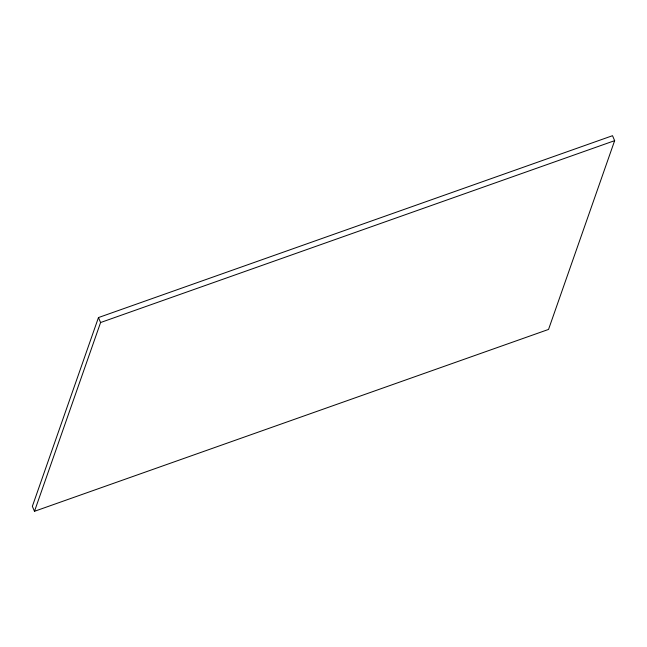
<?xml version="1.0" encoding="UTF-8"?>
<svg xmlns="http://www.w3.org/2000/svg" width="647" height="647" viewBox="0 0 647 647"><rect width="100%" height="100%" fill="white"/><g stroke="black" fill="none" stroke-linecap="round" stroke-linejoin="round"><path stroke-width="0.97" d="M98.457 317.572L32.35 506.342L34.485 511.3L548.543 329.428L614.65 140.658L612.515 135.7L98.457 317.572L100.592 322.529L34.485 511.3M100.592 322.529L614.65 140.658"/></g></svg>
